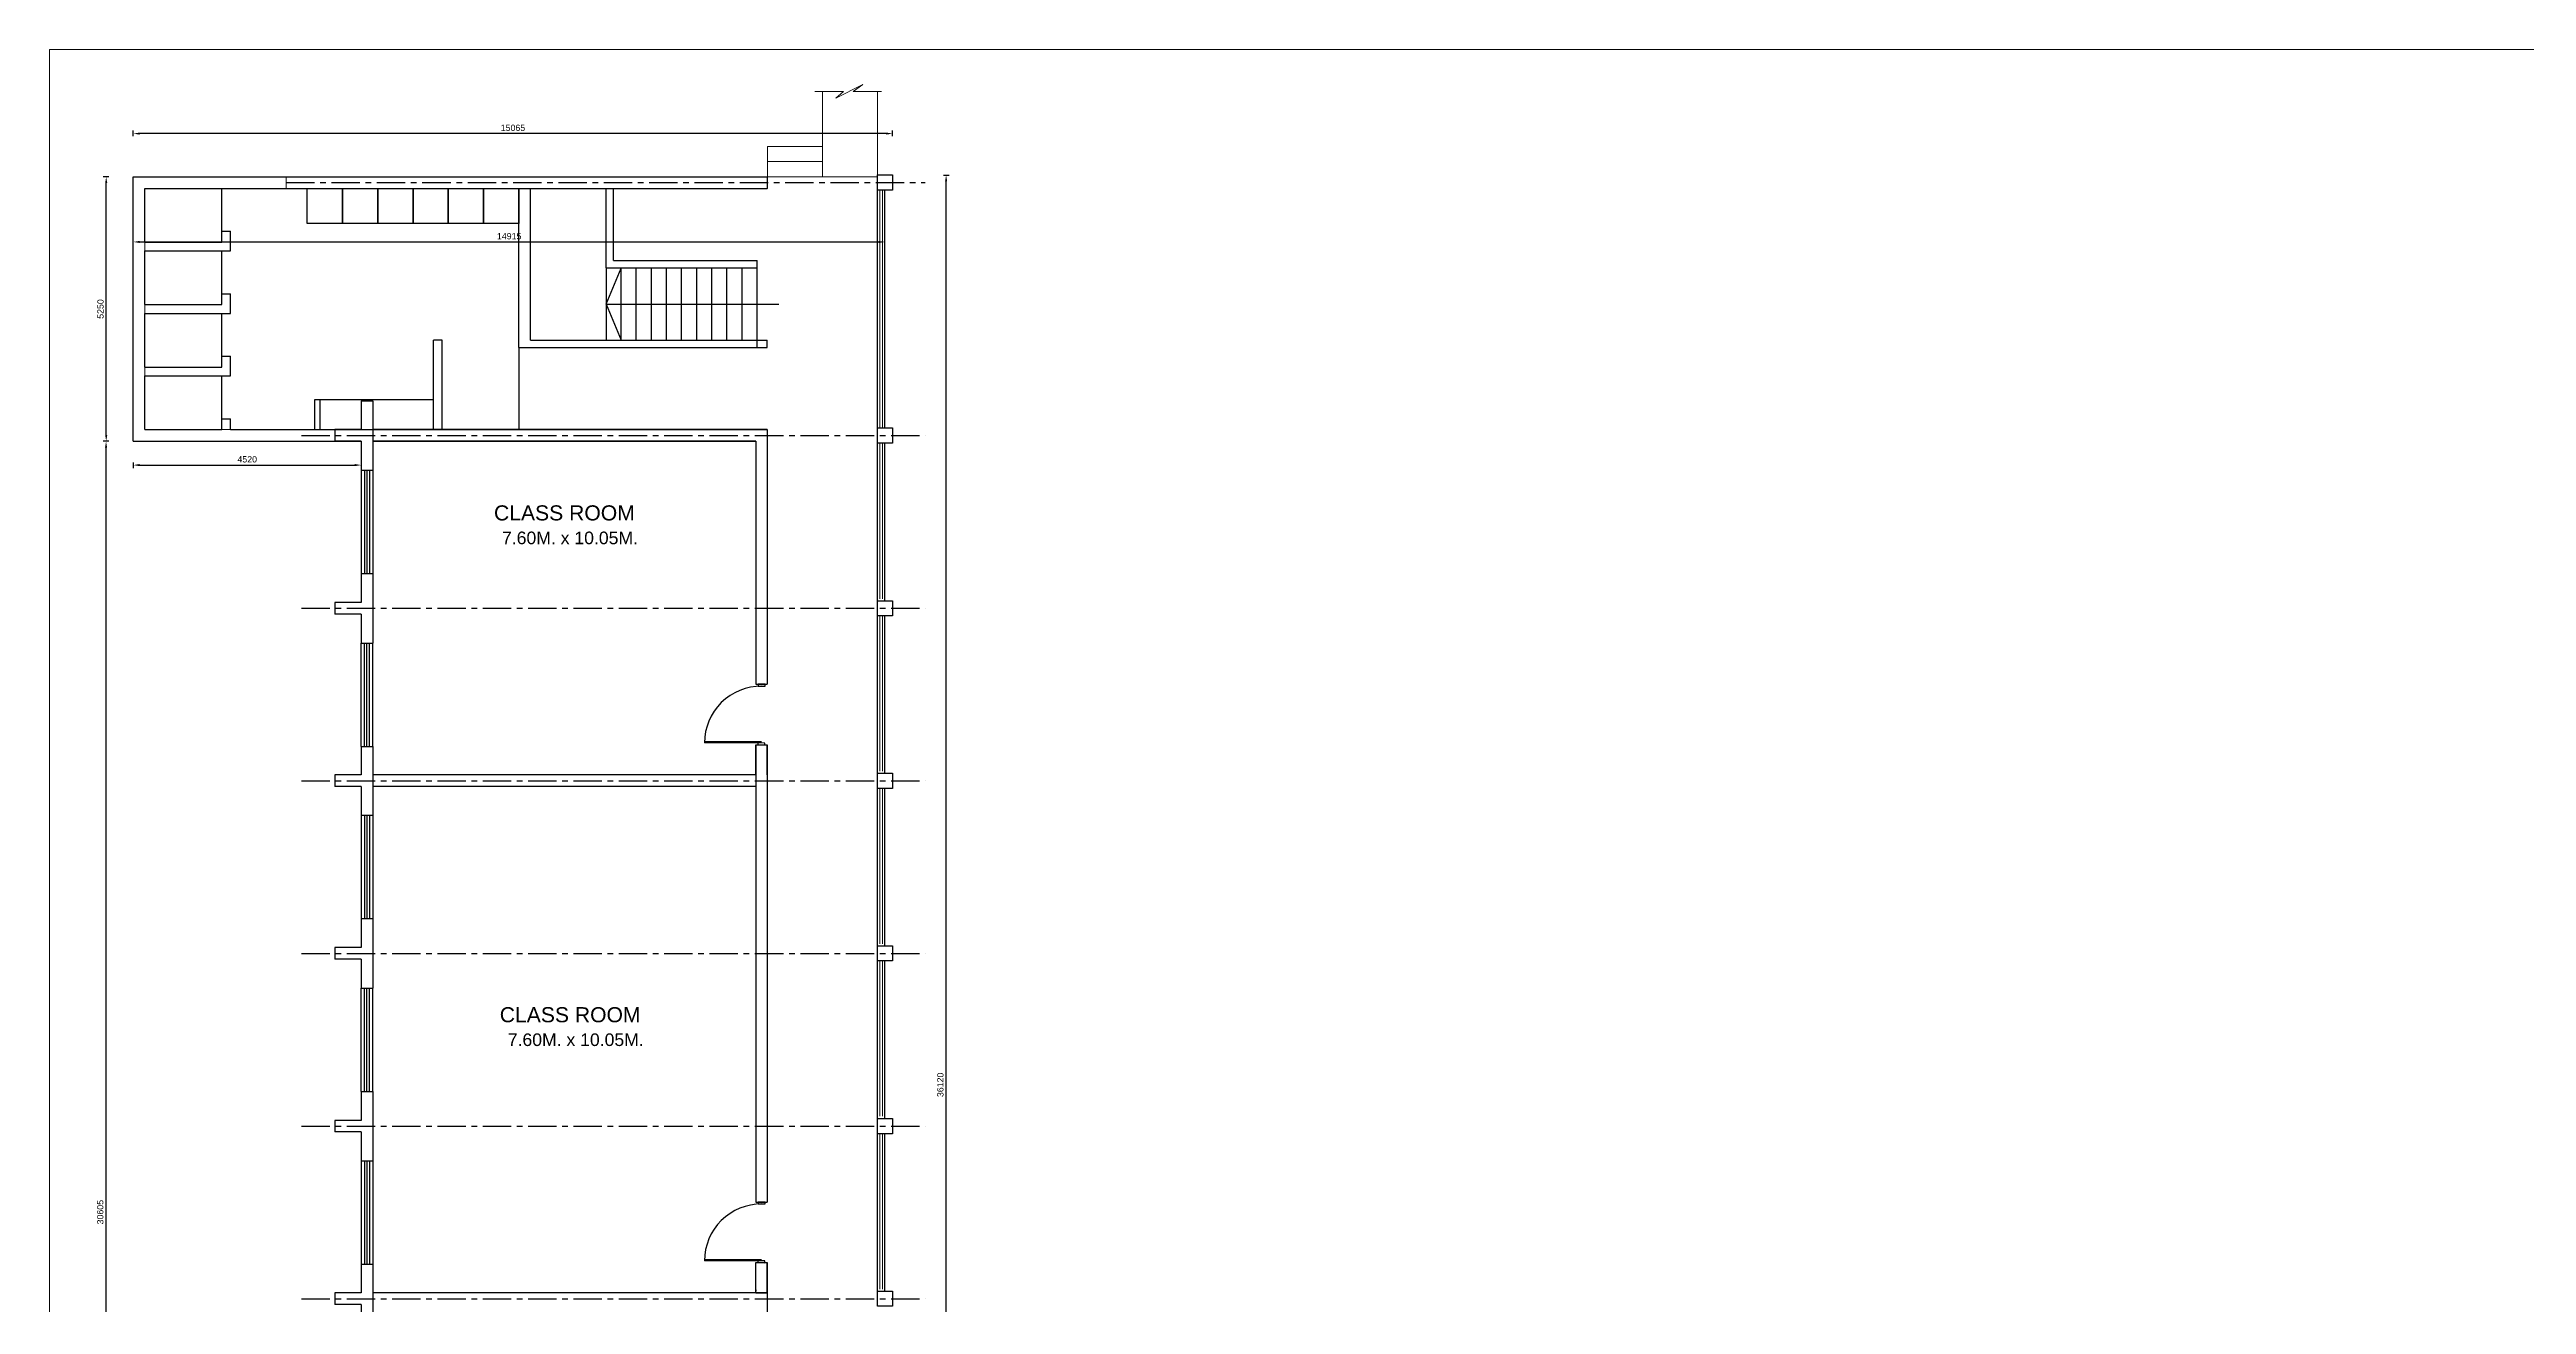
# Model space of a CAD drawing. Extents: x 348043 to 758301, y 133827 to 256568.
# Drawn here: x 529957 to 579105, y 161983 to 186894 of the extents above; entities that cross this region are included whole.
import ezdxf

# ---------------------------------------------------------------- set-up
doc = ezdxf.new("R2010")
doc.units = 0
doc.header["$LTSCALE"] = 900
doc.header["$MEASUREMENT"] = 0
doc.header["$PDMODE"] = 34
doc.linetypes.add('CENTER', pattern=[2, 1.25, -0.25, 0.25, -0.25])
doc.linetypes.add('DASHED2', pattern=[0.375, 0.25, -0.125])
doc.layers.get('DEFPOINTS').update_dxf_attribs({"color": 3, "linetype": 'CONTINUOUS'})
doc.layers.add('COL', color=6, linetype='CONTINUOUS', lineweight=25)
for name, color, linetype in [('door', 163, 'CONTINUOUS'), ('GUTTERS', 46, 'CONTINUOUS'), ('TEXT', 2, 'CONTINUOUS')]:
    doc.layers.add(name, color=color, linetype=linetype)
doc.styles.add('ROMANS', font='arial.ttf')
doc.dimstyles.new('MSADIM', dxfattribs={"dimscale": 50, "dimtxt": 2.5, "dimasz": 2.5, "dimexe": 1.2, "dimexo": 1, "dimgap": 1, "dimtad": 1, "dimdec": 0, "dimzin": 1, "dimdsep": 46, "dimtxsty": 'ROMANS', "dimcen": 0, "dimclrd": 3, "dimclrt": 6, "dimadec": 0, "dimazin": 0, "dimtfac": 1, "dimtdec": 0, "dimtofl": 0, "dimtmove": 0, "dimatfit": 3, "dimfxl": 1, "dimtvp": 0.1, "dimtolj": 1, "dimtzin": 1, "dimarcsym": 0})

# ---------------------------------------------------------------- blocks, each defined once
blk = doc.blocks.new('*D59')
at = {"layer": 'DEFPOINTS', "color": 0, "lineweight": 50, "ltscale": 1.25}
for p in [(546684, 184403), (547747, 184403), (547755, 148283)]:
    blk.add_point(p, dxfattribs=at)
at = {"layer": 'door', "color": 0, "lineweight": -2, "ltscale": 1.25}
for p, q in [((547697, 184403), (547807, 184403)), ((547747, 148283), (547687, 148283))]:
    blk.add_line(p, q, dxfattribs=at)
at = {"layer": 'door', "color": 3, "lineweight": -2, "ltscale": 1.25}
blk.add_line((547747, 148408), (547747, 184278), dxfattribs=at)
at = {"layer": 'door', "color": 3, "lineweight": 50, "ltscale": 1.25}
for points in [[(547726, 184278), (547768, 184278), (547747, 184403)], [(547726, 148408), (547768, 148408), (547747, 148283)]]:
    blk.add_solid(points, dxfattribs=at)
at = {"layer": 'door', "color": 6, "lineweight": 50, "ltscale": 1.25, "insert": (547633, 166343), "char_height": 125, "attachment_point": 5, "rotation": 90, "style": 'ROMANS'}
blk.add_mtext('\\A1;36120', dxfattribs=at)
blk = doc.blocks.new('sdfsfsdfsdffsd')
at = {"layer": 'GUTTERS', "linetype": 'DASHED2'}
for p, q in [((921.218, 250.16), (921.218, 245.64)), ((921.218, 250.16), (926.468, 250.16)), ((921.448, 249.93), (921.448, 248.406)), ((921.448, 249.93), (922.514, 249.93)), ((922.514, 249.93), (922.514, 248.231)), ((922.689, 249.93), (922.689, 248.406)), ((922.689, 249.93), (923.756, 249.93)), ((923.756, 249.93), (923.756, 248.231)), ((923.931, 249.93), (923.931, 248.406)), ((923.931, 249.93), (924.997, 249.93)), ((924.997, 249.93), (924.997, 248.231)), ((925.172, 249.93), (925.172, 248.406)), ((925.172, 249.93), (926.238, 249.93)), ((926.238, 249.93), (926.238, 237.58)), ((926.468, 250.16), (926.468, 237.579)), ((921.448, 248.406), (922.514, 248.406)), ((921.448, 248.231), (921.664, 248.231)), ((921.448, 248.231), (921.448, 237.58)), ((921.664, 248.406), (921.664, 248.231)), ((922.514, 248.231), (922.906, 248.231)), ((922.689, 248.406), (923.756, 248.406)), ((922.906, 248.406), (922.906, 248.231)), ((923.756, 248.231), (924.147, 248.231)), ((923.931, 248.406), (924.997, 248.406)), ((924.147, 248.406), (924.147, 248.231)), ((924.997, 248.231), (925.388, 248.231)), ((925.172, 248.406), (926.238, 248.406)), ((925.388, 248.406), (925.388, 248.231)), ((921.448, 246.555), (922.048, 246.555)), ((921.448, 246.455), (922.048, 246.455)), ((922.048, 246.555), (922.048, 244.205)), ((921.218, 245.41), (921.218, 237.81)), ((921.448, 244.205), (923.226, 244.205)), ((921.448, 244.03), (923.226, 244.03)), ((923.226, 244.03), (923.226, 244.205)), ((923.076, 242.511), (921.448, 242.511)), ((923.076, 242.511), (923.076, 237.58)), ((923.076, 242.51), (926.238, 242.51)), ((923.226, 242.511), (923.226, 242.51)), ((923.226, 242.28), (923.226, 237.58)), ((923.226, 242.28), (926.238, 242.28)), ((924.657, 240.78), (923.226, 240.78)), ((923.939, 240.78), (923.226, 240.48)), ((923.226, 240.48), (924.657, 240.48)), ((923.939, 240.78), (924.651, 240.48)), ((923.939, 240.78), (923.939, 237.354)), ((924.657, 240.78), (926.238, 240.78)), ((924.657, 240.78), (924.657, 237.78)), ((924.807, 240.63), (924.807, 237.78)), ((924.807, 240.63), (926.238, 240.63)), ((923.226, 240.18), (924.657, 240.18)), ((923.226, 239.88), (924.657, 239.88)), ((923.226, 239.58), (924.657, 239.58)), ((923.226, 239.28), (924.657, 239.28)), ((923.226, 238.98), (924.657, 238.98)), ((923.226, 238.68), (924.657, 238.68)), ((923.226, 238.38), (924.657, 238.38)), ((923.226, 238.08), (924.657, 238.08)), ((923.076, 237.78), (923.226, 237.78)), ((923.076, 237.58), (923.226, 237.58)), ((923.226, 237.78), (924.657, 237.78)), ((924.657, 237.78), (924.807, 237.78)), ((926.234, 237.809), (926.238, 237.809)), ((926.234, 237.579), (926.468, 237.579))]:
    blk.add_line(p, q, dxfattribs=at)
for points in [[(925.538, 246.71), (926.238, 246.71), (926.238, 246.01), (925.538, 246.01)], [(925.538, 246.01), (926.238, 246.01), (926.238, 245.31), (925.538, 245.31)], [(925.538, 245.31), (926.238, 245.31), (926.238, 244.61), (925.538, 244.61)], [(925.538, 244.61), (926.238, 244.61), (926.238, 243.91), (925.538, 243.91)], [(925.538, 243.91), (926.238, 243.91), (926.238, 243.21), (925.538, 243.21)], [(925.538, 243.21), (926.238, 243.21), (926.238, 242.51), (925.538, 242.51)]]:
    blk.add_lwpolyline(points, close=True, dxfattribs=at)
blk = doc.blocks.new('*D61')
at = {"layer": 'DEFPOINTS', "color": 0, "lineweight": 50, "ltscale": 1.25}
for p in [(531081, 184368), (531619, 184368), (531619, 179118)]:
    blk.add_point(p, dxfattribs=at)
at = {"layer": 'door', "color": 0, "lineweight": -2, "ltscale": 1.25}
for p, q in [((531131, 184368), (531021, 184368)), ((531131, 179118), (531021, 179118))]:
    blk.add_line(p, q, dxfattribs=at)
at = {"layer": 'door', "color": 3, "lineweight": -2, "ltscale": 1.25}
blk.add_line((531081, 179243), (531081, 184243), dxfattribs=at)
at = {"layer": 'door', "color": 3, "lineweight": 50, "ltscale": 1.25}
for points in [[(531060, 184243), (531102, 184243), (531081, 184368)], [(531060, 179243), (531102, 179243), (531081, 179118)]]:
    blk.add_solid(points, dxfattribs=at)
at = {"layer": 'door', "color": 6, "lineweight": 50, "ltscale": 1.25, "insert": (530967, 181743), "char_height": 125, "attachment_point": 5, "rotation": 90, "style": 'ROMANS'}
blk.add_mtext('\\A1;5250', dxfattribs=at)
blk = doc.blocks.new('*D62')
at = {"layer": 'DEFPOINTS', "color": 0, "lineweight": 50, "ltscale": 1.25}
for p in [(546534, 183074), (531619, 182237), (546534, 182237)]:
    blk.add_point(p, dxfattribs=at)
at = {"layer": 'door', "color": 0, "lineweight": -2, "ltscale": 1.25}
for p, q in [((531619, 183024), (531619, 183134)), ((546534, 183024), (546534, 183134))]:
    blk.add_line(p, q, dxfattribs=at)
at = {"layer": 'door', "color": 3, "lineweight": -2, "ltscale": 1.25}
blk.add_line((531744, 183074), (546409, 183074), dxfattribs=at)
at = {"layer": 'door', "color": 3, "lineweight": 50, "ltscale": 1.25}
for points in [[(531744, 183095), (531744, 183054), (531619, 183074)], [(546409, 183095), (546409, 183054), (546534, 183074)]]:
    blk.add_solid(points, dxfattribs=at)
at = {"layer": 'door', "color": 6, "lineweight": 50, "ltscale": 1.25, "insert": (539077, 183188), "char_height": 125, "attachment_point": 5, "style": 'ROMANS'}
blk.add_mtext('\\A1;14915', dxfattribs=at)
blk = doc.blocks.new('*D63')
at = {"layer": 'DEFPOINTS', "color": 0, "lineweight": 50, "ltscale": 1.25}
for p in [(531619, 185225), (531619, 184368), (546684, 184403)]:
    blk.add_point(p, dxfattribs=at)
at = {"layer": 'door', "color": 0, "lineweight": -2, "ltscale": 1.25}
for p, q in [((531619, 185175), (531619, 185285)), ((546684, 185175), (546684, 185285))]:
    blk.add_line(p, q, dxfattribs=at)
at = {"layer": 'door', "color": 3, "lineweight": -2, "ltscale": 1.25}
blk.add_line((546559, 185225), (531744, 185225), dxfattribs=at)
at = {"layer": 'door', "color": 3, "lineweight": 50, "ltscale": 1.25}
for points in [[(531744, 185246), (531744, 185204), (531619, 185225)], [(546559, 185246), (546559, 185204), (546684, 185225)]]:
    blk.add_solid(points, dxfattribs=at)
at = {"layer": 'door', "color": 6, "lineweight": 50, "ltscale": 1.25, "insert": (539152, 185339), "char_height": 125, "attachment_point": 5, "style": 'ROMANS'}
blk.add_mtext('\\A1;15065', dxfattribs=at)
blk = doc.blocks.new('*D67')
at = {"layer": 'DEFPOINTS', "color": 0, "lineweight": 50, "ltscale": 1.25}
for p in [(531078, 179118), (531946, 179118), (531946, 148513)]:
    blk.add_point(p, dxfattribs=at)
at = {"layer": 'door', "color": 0, "lineweight": -2, "ltscale": 1.25}
for p, q in [((531128, 179118), (531018, 179118)), ((531128, 148513), (531018, 148513))]:
    blk.add_line(p, q, dxfattribs=at)
at = {"layer": 'door', "color": 3, "lineweight": -2, "ltscale": 1.25}
blk.add_line((531078, 148638), (531078, 178993), dxfattribs=at)
at = {"layer": 'door', "color": 3, "lineweight": 50, "ltscale": 1.25}
for points in [[(531058, 178993), (531099, 178993), (531078, 179118)], [(531058, 148638), (531099, 148638), (531078, 148513)]]:
    blk.add_solid(points, dxfattribs=at)
at = {"layer": 'door', "color": 6, "lineweight": 50, "ltscale": 1.25, "insert": (530964, 163816), "char_height": 125, "attachment_point": 5, "rotation": 90, "style": 'ROMANS'}
blk.add_mtext('\\A1;30605', dxfattribs=at)
blk = doc.blocks.new('*D69')
at = {"layer": 'DEFPOINTS', "color": 0, "lineweight": 50, "ltscale": 1.25}
for p in [(531619, 179118), (536139, 179118), (536139, 178645)]:
    blk.add_point(p, dxfattribs=at)
at = {"layer": 'door', "color": 0, "lineweight": -2, "ltscale": 1.25}
for p, q in [((531619, 178695), (531619, 178585)), ((536139, 178695), (536139, 178585))]:
    blk.add_line(p, q, dxfattribs=at)
at = {"layer": 'door', "color": 3, "lineweight": -2, "ltscale": 1.25}
blk.add_line((531744, 178645), (536014, 178645), dxfattribs=at)
at = {"layer": 'door', "color": 3, "lineweight": 50, "ltscale": 1.25}
for points in [[(531744, 178666), (531744, 178624), (531619, 178645)], [(536014, 178666), (536014, 178624), (536139, 178645)]]:
    blk.add_solid(points, dxfattribs=at)
at = {"layer": 'door', "color": 6, "lineweight": 50, "ltscale": 1.25, "insert": (533879, 178759), "char_height": 125, "attachment_point": 5, "style": 'ROMANS'}
blk.add_mtext('\\A1;4520', dxfattribs=at)

msp = doc.modelspace()

# ---------------------------------------------------------------- linework, layer by layer
at = {"layer": 'COL'}
for points in [[(546684.2, 184103.4), (546384.2, 184103.4), (546384.2, 184403.4), (546684.2, 184403.4)], [(546684.2, 179083.4), (546384.2, 179083.4), (546384.2, 179383.4), (546684.2, 179383.4)], [(546684.2, 175653.4), (546384.2, 175653.4), (546384.2, 175953.4), (546684.2, 175953.4)], [(546684.2, 172228.4), (546384.2, 172228.4), (546384.2, 172528.4), (546684.2, 172528.4)], [(546684.2, 168803.4), (546384.2, 168803.4), (546384.2, 169103.4), (546684.2, 169103.4)], [(546684.2, 165373.4), (546384.2, 165373.4), (546384.2, 165673.4), (546684.2, 165673.4)], [(546684.2, 161948.4), (546384.2, 161948.4), (546384.2, 162248.4), (546684.2, 162248.4)]]:
    msp.add_lwpolyline(points, close=True, dxfattribs=at)
at = {"layer": 'door', "color": 3, "lineweight": 5, "ltscale": 1.25}
for p, q in [((545139.3, 186059), (545714, 186059)), ((545292.1, 184368.4), (545292.1, 186058)), ((545560.2, 185928.7), (546097.5, 186200.8)), ((545714, 186059), (545560.2, 185928.7)), ((546097.5, 186200.8), (545903, 186059.9)), ((545903, 186059.9), (546467.1, 186059.9)), ((546384.2, 184403.4), (546384.2, 186048.2)), ((544200.1, 184968.4), (545292.1, 184968.4)), ((544200.1, 184368.4), (544200.1, 184968.4)), ((544200.1, 184668.4), (545292.1, 184668.4)), ((544200.1, 184368.4), (546384.2, 184368.4))]:
    msp.add_line(p, q, dxfattribs=at)
at = {"layer": 'door', "color": 4, "lineweight": 5, "ltscale": 1.25}
for p, q in [((544200.1, 184368.4), (531619.2, 184368.4)), ((531619.2, 184368.4), (531619.2, 179118.4)), ((534653.7, 184138.4), (534653.7, 184368.4)), ((544199.2, 184138.4), (544200.1, 184368.4)), ((544200.1, 184134.8), (531849.2, 184134.8)), ((531849.2, 179348.4), (531849.2, 184134.8))]:
    msp.add_line(p, q, dxfattribs=at)
at = {"layer": 'door', "linetype": 'CENTER', "ltscale": 0.5}
for p, q in [((534653.7, 184253.4), (547332.2, 184253.4)), ((534954.6, 179233.4), (547332.2, 179233.4)), ((534954.6, 175803.4), (547332.2, 175803.4)), ((534954.6, 172378.4), (547332.2, 172378.4)), ((534954.6, 168953.4), (547332.2, 168953.4)), ((534954.6, 165523.4), (547332.2, 165523.4)), ((534954.6, 162098.4), (547332.2, 162098.4))]:
    msp.add_line(p, q, dxfattribs=at)
at = {"layer": 'door', "color": 3, "ltscale": 1.25}
for p, q in [((546384.2, 179383.4), (546384.2, 184103.4)), ((546534.2, 179383.4), (546534.2, 184103.4)), ((536139.2, 179920.9), (536139.2, 179348.4)), ((536139.2, 179920.9), (536369.2, 179920.9)), ((536369.2, 179920.9), (536369.2, 178545.9)), ((535619.2, 179348.4), (535619.2, 179118.4)), ((536139.2, 179348.4), (535619.2, 179348.4)), ((536139.2, 179118.4), (535619.2, 179118.4)), ((536139.2, 179118.4), (536139.2, 178545.9)), ((544199.2, 179348.4), (536369.2, 179348.4)), ((543969.2, 179118.4), (536369.2, 179118.4)), ((543969.2, 179118.4), (543969.2, 177077.6)), ((543969.2, 179118.4), (543969.2, 174293.4)), ((544199.2, 179348.4), (544199.2, 177118.4)), ((544199.2, 179348.4), (544199.2, 174293.4)), ((546384.2, 175953.4), (546384.2, 179078.4)), ((546534.2, 175953.4), (546534.2, 179078.4)), ((536139.2, 178545.9), (536369.2, 178545.9)), ((536139.2, 176495.9), (536139.2, 175918.4)), ((536139.2, 176495.9), (536369.2, 176495.9)), ((536369.2, 176495.9), (536369.2, 175110.9)), ((535619.2, 175918.4), (535619.2, 175688.4)), ((536139.2, 175918.4), (535619.2, 175918.4)), ((536139.2, 175688.4), (535619.2, 175688.4)), ((536139.2, 175688.4), (536139.2, 175110.9)), ((546384.2, 172528.4), (546384.2, 175653.4)), ((546534.2, 172528.4), (546534.2, 175653.4)), ((536139.2, 175110.9), (536369.2, 175110.9)), ((543969.2, 174293.4), (544199.2, 174293.4)), ((536139.2, 173060.9), (536139.2, 172493.4)), ((536139.2, 173060.9), (536369.2, 173060.9)), ((536369.2, 173060.9), (536369.2, 171695.9)), ((543969.2, 173093.4), (543969.2, 164013.4)), ((543969.2, 172493.4), (543969.2, 173093.4)), ((543969.2, 173093.4), (544199.2, 173093.4)), ((544199.2, 173093.4), (544199.2, 164013.4)), ((544199.2, 172493.4), (544199.2, 173093.4)), ((535619.2, 172493.4), (535619.2, 172263.4)), ((536139.2, 172493.4), (535619.2, 172493.4)), ((536139.2, 172263.4), (535619.2, 172263.4)), ((536139.2, 172263.4), (536139.2, 171695.9)), ((543969.2, 172493.4), (536369.2, 172493.4)), ((543969.2, 172263.4), (536369.2, 172263.4)), ((546384.2, 169103.4), (546384.2, 172228.4)), ((546534.2, 169103.4), (546534.2, 172228.4)), ((536139.2, 171695.9), (536369.2, 171695.9)), ((536139.2, 169645.9), (536139.2, 169068.4)), ((536139.2, 169645.9), (536369.2, 169645.9)), ((536369.2, 169645.9), (536369.2, 168260.9)), ((535619.2, 169068.4), (535619.2, 168838.4)), ((536139.2, 169068.4), (535619.2, 169068.4)), ((536139.2, 168838.4), (535619.2, 168838.4)), ((536139.2, 168838.4), (536139.2, 168260.9)), ((546384.2, 165673.4), (546384.2, 168798.4)), ((546534.2, 165673.4), (546534.2, 168798.4)), ((536139.2, 168260.9), (536369.2, 168260.9)), ((536139.2, 166210.9), (536139.2, 165638.4)), ((536139.2, 166210.9), (536369.2, 166210.9)), ((536369.2, 166210.9), (536369.2, 164835.9)), ((535619.2, 165638.4), (535619.2, 165408.4)), ((536139.2, 165638.4), (535619.2, 165638.4)), ((536139.2, 165408.4), (535619.2, 165408.4)), ((536139.2, 165408.4), (536139.2, 164835.9)), ((546384.2, 162248.4), (546384.2, 165373.4)), ((546534.2, 162248.4), (546534.2, 165373.4)), ((536139.2, 164835.9), (536369.2, 164835.9)), ((543969.2, 164013.4), (544199.2, 164013.4)), ((536139.2, 162785.9), (536139.2, 162213.4)), ((536139.2, 162785.9), (536369.2, 162785.9)), ((536369.2, 162785.9), (536369.2, 161410.9)), ((543969.2, 162213.4), (543969.2, 162813.4)), ((543969.2, 162813.4), (544199.2, 162813.4)), ((544199.2, 162813.4), (544199.2, 153758.4)), ((544199.2, 162213.4), (544199.2, 162813.4)), ((535619.2, 162213.4), (535619.2, 161983.4)), ((536139.2, 162213.4), (535619.2, 162213.4)), ((544199.2, 162213.4), (536369.2, 162213.4)), ((543969.2, 162213.4), (536369.2, 162213.4)), ((543969.2, 162272.1), (543969.2, 162248.6)), ((543969.2, 162213.4), (544199.2, 162213.4)), ((544199.2, 162213.4), (544199.2, 153758.4)), ((536139.2, 161983.4), (535619.2, 161983.4)), ((536139.2, 161983.4), (536139.2, 161410.9))]:
    msp.add_line(p, q, dxfattribs=at)
at = {"layer": 'door', "color": 5, "lineweight": 5, "ltscale": 1.25}
for p, q in [((546434.2, 179383.4), (546434.2, 184103.4)), ((546484.2, 179383.4), (546484.2, 184103.4)), ((546434.2, 175993.4), (546434.2, 179078.4)), ((546484.2, 175993.4), (546484.2, 179078.4)), ((546434.2, 172568.4), (546434.2, 175653.4)), ((546484.2, 172568.4), (546484.2, 175653.4)), ((546434.2, 169143.4), (546434.2, 172228.4)), ((546484.2, 169143.4), (546484.2, 172228.4)), ((546434.2, 165718.4), (546434.2, 168803.4)), ((546484.2, 165718.4), (546484.2, 168803.4)), ((546434.2, 162288.4), (546434.2, 165373.4)), ((546484.2, 162288.4), (546484.2, 165373.4))]:
    msp.add_line(p, q, dxfattribs=at)
at = {"layer": 'door', "color": 4, "lineweight": 20, "ltscale": 1.25}
for p, q in [((531619.2, 179118.4), (535619.2, 179118.4)), ((531849.2, 179348.4), (535619.2, 179348.4))]:
    msp.add_line(p, q, dxfattribs=at)
at = {"layer": 'door', "color": 13, "ltscale": 1.25}
for p, q in [((536139.2, 178545.9), (536139.2, 176495.9)), ((536204.2, 178545.9), (536204.2, 176495.9)), ((536254.2, 178545.9), (536254.2, 176495.9)), ((536304.2, 178545.9), (536304.2, 176495.9)), ((536369.2, 178545.9), (536369.2, 176495.9)), ((536139.2, 173060.9), (536139.2, 175110.9)), ((536204.2, 173060.9), (536204.2, 175110.9)), ((536254.2, 173060.9), (536254.2, 175110.9)), ((536304.2, 173060.9), (536304.2, 175110.9)), ((536369.2, 173060.9), (536369.2, 175110.9)), ((544082, 173128.6), (542952.5, 173132.9)), ((544082.1, 173152.1), (542952.6, 173156.3)), ((536139.2, 171695.9), (536139.2, 169645.9)), ((536204.2, 171695.9), (536204.2, 169645.9)), ((536254.2, 171695.9), (536254.2, 169645.9)), ((536304.2, 171695.9), (536304.2, 169645.9)), ((536369.2, 171695.9), (536369.2, 169645.9)), ((536139.2, 166210.9), (536139.2, 168260.9)), ((536204.2, 166210.9), (536204.2, 168260.9)), ((536254.2, 166210.9), (536254.2, 168260.9)), ((536304.2, 166210.9), (536304.2, 168260.9)), ((536369.2, 166210.9), (536369.2, 168260.9)), ((536139.2, 164835.9), (536139.2, 162785.9)), ((536204.2, 164835.9), (536204.2, 162785.9)), ((536254.2, 164835.9), (536254.2, 162785.9)), ((536304.2, 164835.9), (536304.2, 162785.9)), ((536369.2, 164835.9), (536369.2, 162785.9)), ((544082, 162848.6), (542952.5, 162852.9)), ((544082.1, 162872.1), (542952.6, 162876.3))]:
    msp.add_line(p, q, dxfattribs=at)
at = {"layer": 'door', "color": 3, "lineweight": 5, "ltscale": 1.25}
msp.add_lwpolyline([(529956.6, 186893.9), (579792.7, 186893.9), (579792.7, 133827.1), (529956.6, 133827.1)], close=True, dxfattribs=at)
at = {"layer": 'door', "color": 13, "ltscale": 1.25}
for points in [[(544157.1, 174257.9), (544157.2, 174293.2), (544015.6, 174293.7), (544015.5, 174258.5)], [(544152.7, 173093.2), (544152.8, 173128.4), (544011.2, 173128.9), (544011.1, 173093.7)], [(544157.1, 163977.9), (544157.2, 164013.2), (544015.6, 164013.7), (544015.5, 163978.5)], [(544152.7, 162813.2), (544152.8, 162848.4), (544011.2, 162848.9), (544011.1, 162813.7)]]:
    msp.add_lwpolyline(points, close=True, dxfattribs=at)
for centre in [(544082, 173128.6), (544082, 162848.6)]:
    msp.add_arc(centre, 1129.6, 89.78496, 179.78496, dxfattribs=at)

# ---------------------------------------------------------------- block references
at = {"layer": 'door', "color": 4, "lineweight": 20, "ltscale": 1.25, "xscale": 1000, "yscale": 1000, "zscale": 1000, "rotation": 90}
msp.add_blockref('sdfsfsdfsdffsd', (781778.7, -742099.7), dxfattribs=at)

# ---------------------------------------------------------------- texts
at = {"layer": 'TEXT', "color": 4, "style": 'ROMANS'}
for s, height, p in [('CLASS ROOM', 300, (538775.5, 177546)), ('7.60M. x 10.05M.', 250, (538934.8, 177074.7)), ('CLASS ROOM', 300, (538889.8, 167585)), ('7.60M. x 10.05M.', 250, (539049.2, 167113.7))]:
    msp.add_text(s, height=height, dxfattribs=at).set_placement(p)

# ---------------------------------------------------------------- dimensions: what is measured, and where the dimension line sits
at = {"layer": 'door', "color": 1, "lineweight": 50, "ltscale": 1.25}
for base, p1, p2, picture, middle in [((531619.2, 185224.8), (546684.2, 184403.4), (531619.2, 184368.4), '*D63', (539151.7, 185338.6)), ((546534.2, 183074.4), (531619.2, 182237.5), (546534.2, 182237.5), '*D62', (539076.7, 183188.2)), ((536139.2, 178645), (531619.2, 179118.4), (536139.2, 179118.4), '*D69', (533879.2, 178758.8))]:
    dim = msp.add_linear_dim(base=base, p1=p1, p2=p2, dimstyle='MSADIM', override={"dimfxlon": 1}, dxfattribs=at)
    dim.commit()
    dim.dimension.update_dxf_attribs({"geometry": picture, "text_midpoint": middle})
for base, p1, p2, picture, middle in [((531080.9, 184368.4), (531619.2, 179118.4), (531619.2, 184368.4), '*D61', (530967, 181743.4)), ((547747.3, 184403.4), (547755, 148283.4), (546684.2, 184403.4), '*D59', (547633.4, 166343.4)), ((531078.4, 179118.4), (531946.3, 148513.4), (531946.3, 179118.4), '*D67', (530964.5, 163815.9))]:
    dim = msp.add_linear_dim(base=base, p1=p1, p2=p2, angle=90, dimstyle='MSADIM', override={"dimfxlon": 1}, dxfattribs=at)
    dim.commit()
    dim.dimension.update_dxf_attribs({"geometry": picture, "text_midpoint": middle})

doc.saveas('drawing.dxf')
